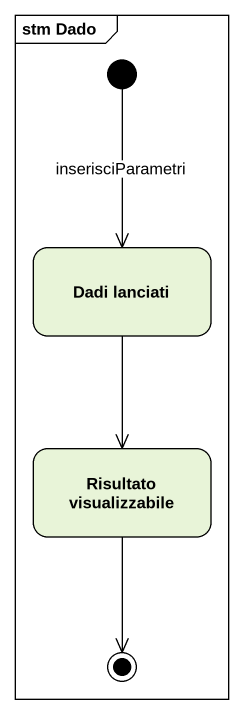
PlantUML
@startuml
mainframe stm Dado
hide empty description
state "Dadi lanciati" as Dadi_lanciati
state "Risultato visualizzabile" as Risultato_visualizzabile
[*] --> Dadi_lanciati : inserisciParametri
Dadi_lanciati --> Risultato_visualizzabile
Risultato_visualizzabile --> [*]
@enduml
